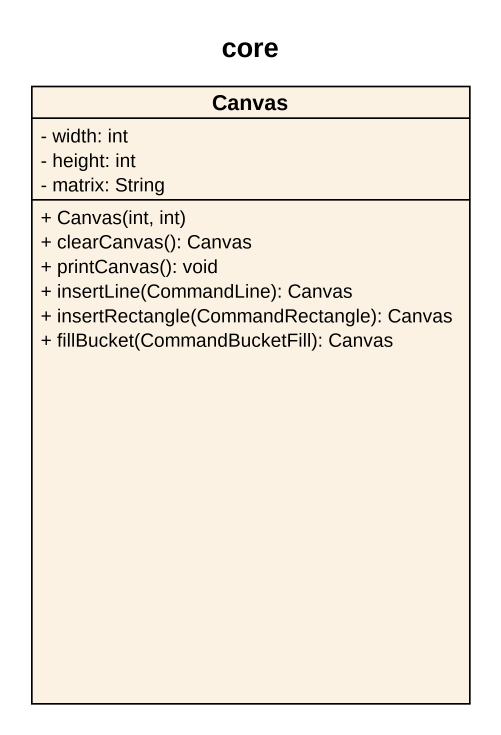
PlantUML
@startuml
title core
hide circle
hide empty members
skinparam classAttributeIconSize 0
class Canvas {
  - width: int
  - height: int
  - matrix: String
  + Canvas(int, int)
  + clearCanvas(): Canvas
  + printCanvas(): void
  + insertLine(CommandLine): Canvas
  + insertRectangle(CommandRectangle): Canvas
  + fillBucket(CommandBucketFill): Canvas
}
@enduml
